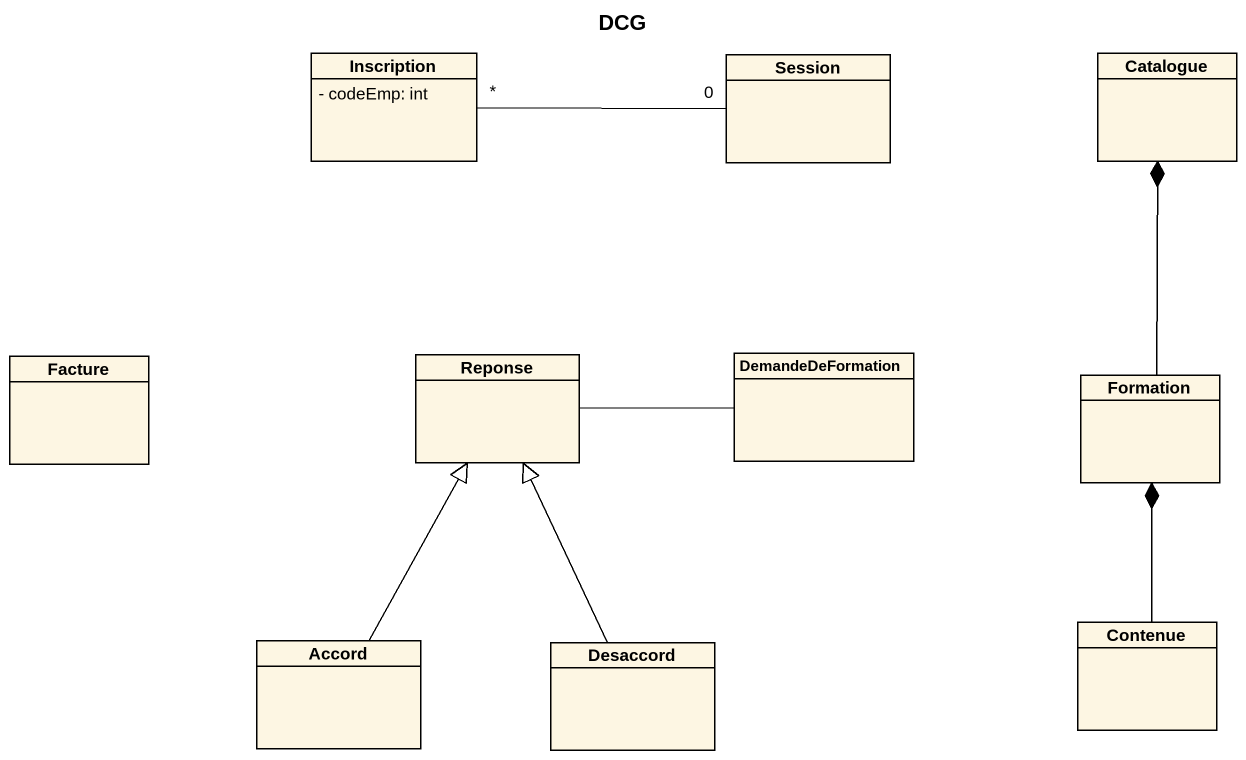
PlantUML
@startuml
title DCG
hide circle
hide empty members
skinparam classAttributeIconSize 0
class Inscription {
  - codeEmp: int
}
class Session
class Catalogue
class Facture
class Reponse
class DemandeDeFormation
class Formation
class Accord
class Desaccord
class Contenue
Session "0" -left- "*" Inscription
Reponse -right- DemandeDeFormation
Formation -up-* Catalogue
Accord -up-|> Reponse
Desaccord -up-|> Reponse
Contenue -up-* Formation
@enduml
